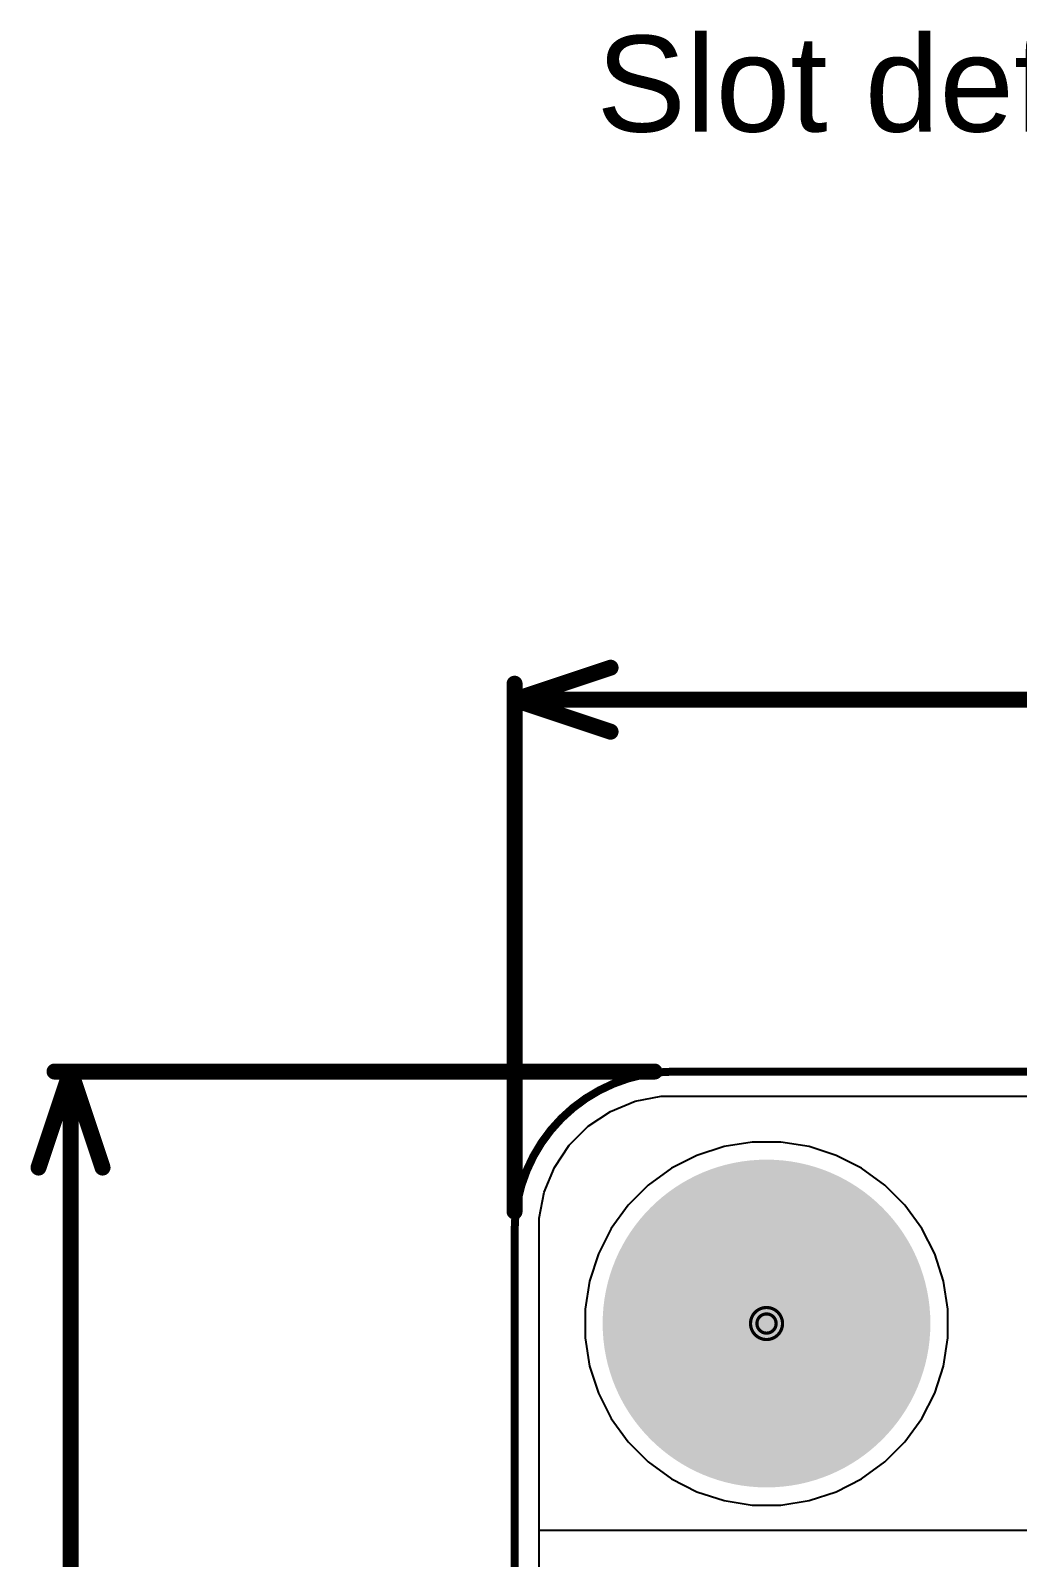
# Model space of a CAD drawing. Header units: inches. Extents: x -12 to 5357, y -8 to 5291.
# Drawn here: x -11.68 to 3.98, y 50.26 to 74.5 of the extents above; entities that cross this region are included whole.
import ezdxf

# ---------------------------------------------------------------- set-up
doc = ezdxf.new("R2010")
doc.units = ezdxf.units.IN
for name, color, linetype in [('Board Outline', 216, 'Continuous'), ('Bottom Layer', 5, 'Continuous'), ('Bottom Solder', 6, 'Continuous'), ('Dimension', 6, 'Continuous'), ('Drill Drawing', 1, 'Continuous'), ('Ground', 16, 'Continuous'), ('Multi-Layer', 9, 'Continuous'), ('Pad Holes', 156, 'Continuous'), ('Power', 76, 'Continuous'), ('Top Layer', 1, 'Continuous'), ('Top Solder', 216, 'Continuous')]:
    doc.layers.add(name, color=color, linetype=linetype)
doc.styles.add('Arial', font='', dxfattribs={"height": 0.2})
doc.styles.get('Arial').set_extended_font_data('Arial')

msp = doc.modelspace()

# ---------------------------------------------------------------- hatches: boundary and pattern name
at = {"layer": 'Bottom Layer'}
h = msp.add_hatch(color=5, dxfattribs=at)
edge = h.paths.add_edge_path()
edge.add_arc((4.064e-05, 53.97810895999999), 2.50000008, 0, 360)
at = {"layer": 'Bottom Solder'}
h = msp.add_hatch(color=6, dxfattribs=at)
edge = h.paths.add_edge_path()
edge.add_arc((4.064e-05, 53.97810895999999), 2.60160008, 0, 360)
at = {"layer": 'Ground'}
h = msp.add_hatch(color=16, dxfattribs=at)
edge = h.paths.add_edge_path()
edge.add_arc((4.064e-05, 53.97810895999999), 2.50000008, 0, 360)
at = {"layer": 'Multi-Layer'}
h = msp.add_hatch(color=9, dxfattribs=at)
edge = h.paths.add_edge_path()
edge.add_arc((4.064e-05, 53.97810895999999), 2.50000008, 0, 360)
at = {"layer": 'Pad Holes'}
h = msp.add_hatch(color=7, dxfattribs=at)
edge = h.paths.add_edge_path()
edge.add_arc((4.064e-05, 53.97810895999999), 1.54999944, 0, 360)
at = {"layer": 'Power'}
h = msp.add_hatch(color=76, dxfattribs=at)
edge = h.paths.add_edge_path()
edge.add_arc((4.064e-05, 53.97810895999999), 2.50000008, 0, 360)
at = {"layer": 'Top Layer'}
h = msp.add_hatch(color=1, dxfattribs=at)
edge = h.paths.add_edge_path()
edge.add_arc((4.064e-05, 53.97810895999999), 2.50000008, 0, 360)
at = {"layer": 'Top Solder'}
h = msp.add_hatch(color=216, dxfattribs=at)
edge = h.paths.add_edge_path()
edge.add_arc((4.064e-05, 53.97810895999999), 2.60160008, 0, 360)

# ---------------------------------------------------------------- linework, layer by layer
at = {"layer": 'Board Outline'}
for points in [[(-3.99988786, 55.43800952, 0.127, 0.127, -0.4142135623730951), (-1.45988786, 57.97800952, 0.127, 0.127, 0)], [(-1.45988786, 57.97800952, 0.127, 0.127, 0), (43.4601112, 57.97800952, 0.127, 0.127, 0)], [(-3.99988786, -1.4599158, 0.127, 0.127, 0), (-3.99988786, 55.43800952, 0.127, 0.127, 0)]]:
    msp.add_lwpolyline(points, format="xyseb", dxfattribs=at)
for points in [[(-1.49163786, 57.97800952, 0.0635, 0.0635, 1), (-1.42813786, 57.97800952, 0.0635, 0.0635, 1)], [(-1.49163786, 57.97800952, 0.0635, 0.0635, 1), (-1.42813786, 57.97800952, 0.0635, 0.0635, 1)], [(-4.03163786, 55.43800952, 0.0635, 0.0635, 1), (-3.96813786, 55.43800952, 0.0635, 0.0635, 1)], [(-4.03163786, 55.43800952, 0.0635, 0.0635, 1), (-3.96813786, 55.43800952, 0.0635, 0.0635, 1)]]:
    msp.add_lwpolyline(points, format="xyseb", close=True, dxfattribs=at)
at = {"layer": 'Bottom Layer'}
for p, q in [((-2.4790273, 57.34468337999999), (-2.08746598, 57.50687507999999)), ((-2.08746598, 57.50687507999999), (-1.67180006, 57.58955716)), ((-1.67180006, 57.58955716), (43.67202086, 57.58955716)), ((-2.83141928, 57.10922538), (-2.4790273, 57.34468337999999)), ((-3.13110626, 56.8095384), (-2.83141928, 57.10922538)), ((-3.36656426, 56.45714642), (-3.13110626, 56.8095384)), ((-0.6745960599999999, 56.78816938), (-1.10588044, 56.64803504)), ((-0.22670008, 56.85910903999999), (-0.6745960599999999, 56.78816938)), ((0.22678136, 56.85910903999999), (-0.22670008, 56.85910903999999)), ((0.67467734, 56.78816938), (0.22678136, 56.85910903999999)), ((1.10596172, 56.64803504), (0.67467734, 56.78816938)), ((-1.10588044, 56.64803504), (-1.50993094, 56.44216042)), ((1.51001222, 56.44216042), (1.10596172, 56.64803504)), ((-3.52875596, 56.0655851), (-3.36656426, 56.45714642)), ((-1.50993094, 56.44216042), (-1.87680346, 56.17561282)), ((1.87688474, 56.17561282), (1.51001222, 56.44216042)), ((-3.611435499999999, 55.64992425999999), (-3.52875596, 56.0655851)), ((-1.87680346, 56.17561282), (-2.19746322, 55.85495306)), ((2.1975445, 55.85495306), (1.87688474, 56.17561282)), ((-2.19746322, 55.85495306), (-2.46401082, 55.48808054)), ((2.4640921, 55.48808054), (2.1975445, 55.85495306)), ((-3.611435499999999, 55.43800952), (-3.611435499999999, 55.64992425999999)), ((-3.611435499999999, 30.66292318), (-3.611435499999999, 55.43800952)), ((-2.46401082, 55.48808054), (-2.66988544, 55.08403004)), ((2.66996672, 55.08403004), (2.4640921, 55.48808054)), ((-2.66988544, 55.08403004), (-2.81001978, 54.65274565999999)), ((2.81010106, 54.65274565999999), (2.66996672, 55.08403004)), ((-2.81001978, 54.65274565999999), (-2.88095944, 54.20484968)), ((2.88104072, 54.20484968), (2.81010106, 54.65274565999999)), ((-2.88095944, 54.20484968), (-2.88095944, 53.75136824000001)), ((2.88104072, 53.75136824000001), (2.88104072, 54.20484968)), ((-2.88095944, 53.75136824000001), (-2.81001978, 53.30347226)), ((2.81010106, 53.30347226), (2.88104072, 53.75136824000001)), ((-2.81001978, 53.30347226), (-2.66988544, 52.87218788)), ((2.66996672, 52.87218788), (2.81010106, 53.30347226)), ((-2.66988544, 52.87218788), (-2.46401082, 52.46813738)), ((2.4640921, 52.46813738), (2.66996672, 52.87218788)), ((-2.46401082, 52.46813738), (-2.19746322, 52.10126486)), ((2.1975445, 52.10126486), (2.4640921, 52.46813738)), ((-2.19746322, 52.10126486), (-1.87680346, 51.7806051)), ((1.87688474, 51.7806051), (2.1975445, 52.10126486)), ((-1.87680346, 51.7806051), (-1.50993094, 51.5140575)), ((1.51001222, 51.5140575), (1.87688474, 51.7806051)), ((-1.50993094, 51.5140575), (-1.10588044, 51.30818287999999)), ((1.10596172, 51.30818287999999), (1.51001222, 51.5140575)), ((-1.10588044, 51.30818287999999), (-0.6745960599999999, 51.16804854)), ((-0.6745960599999999, 51.16804854), (-0.22670008, 51.09710887999999)), ((0.22678136, 51.09710887999999), (0.67467734, 51.16804854)), ((0.67467734, 51.16804854), (1.10596172, 51.30818287999999)), ((-0.22670008, 51.09710887999999), (0.22678136, 51.09710887999999))]:
    msp.add_line(p, q, dxfattribs=at)
at = {"layer": 'Dimension'}
for points in [[(-3.99988786, 63.881, 0.254, 0.254, 0), (-2.47588786, 64.389, 0.254, 0.254, 0)], [(-3.99988786, 55.75550951999999, 0.254, 0.254, 0), (-3.99988786, 64.13499999999999, 0.254, 0.254, 0)], [(-3.99988786, 63.881, 0.254, 0.254, 0), (-2.47588786, 63.373, 0.254, 0.254, 0)], [(-3.99988786, 63.881, 0.254, 0.254, 0), (15.23591314, 63.881, 0.254, 0.254, 0)], [(-11.557, 56.45400952, 0.254, 0.254, 0), (-11.049, 57.97800952, 0.254, 0.254, 0)], [(-11.303, 57.97800952, 0.254, 0.254, 0), (-1.77738786, 57.97800952, 0.254, 0.254, 0)], [(-11.049, 57.97800952, 0.254, 0.254, 0), (-10.541, 56.45400952, 0.254, 0.254, 0)], [(-11.049, 33.21043904, 0.254, 0.254, 0), (-11.049, 57.97800952, 0.254, 0.254, 0)]]:
    msp.add_lwpolyline(points, format="xyseb", dxfattribs=at)
for points in [[(-2.53938786, 64.389, 0.127, 0.127, 1), (-2.41238786, 64.389, 0.127, 0.127, 1)], [(-4.06338786, 64.13499999999999, 0.127, 0.127, 1), (-3.93638786, 64.13499999999999, 0.127, 0.127, 1)], [(-4.06338786, 63.881, 0.127, 0.127, 1), (-3.93638786, 63.881, 0.127, 0.127, 1)], [(-4.06338786, 63.881, 0.127, 0.127, 1), (-3.93638786, 63.881, 0.127, 0.127, 1)], [(-4.06338786, 63.881, 0.127, 0.127, 1), (-3.93638786, 63.881, 0.127, 0.127, 1)], [(-2.53938786, 63.373, 0.127, 0.127, 1), (-2.41238786, 63.373, 0.127, 0.127, 1)], [(-11.3665, 57.97800952, 0.127, 0.127, 1), (-11.2395, 57.97800952, 0.127, 0.127, 1)], [(-11.1125, 57.97800952, 0.127, 0.127, 1), (-10.9855, 57.97800952, 0.127, 0.127, 1)], [(-11.1125, 57.97800952, 0.127, 0.127, 1), (-10.9855, 57.97800952, 0.127, 0.127, 1)], [(-11.1125, 57.97800952, 0.127, 0.127, 1), (-10.9855, 57.97800952, 0.127, 0.127, 1)], [(-1.84088786, 57.97800952, 0.127, 0.127, 1), (-1.71388786, 57.97800952, 0.127, 0.127, 1)], [(-11.6205, 56.45400952, 0.127, 0.127, 1), (-11.4935, 56.45400952, 0.127, 0.127, 1)], [(-10.6045, 56.45400952, 0.127, 0.127, 1), (-10.4775, 56.45400952, 0.127, 0.127, 1)], [(-4.06338786, 55.75550951999999, 0.127, 0.127, 1), (-3.93638786, 55.75550951999999, 0.127, 0.127, 1)]]:
    msp.add_lwpolyline(points, format="xyseb", close=True, dxfattribs=at)
at = {"layer": 'Drill Drawing'}
for points in [[(0.25404064, 53.97810895999999, 0.0508, 0.0508, 1), (-0.25395936, 53.97810895999999, 0.0508, 0.0508, 1)], [(0.15244064, 53.97810895999999, 0.0508, 0.0508, 1), (-0.15235936, 53.97810895999999, 0.0508, 0.0508, 1)], [(-0.26665936, 53.97810895999999, 0.0254, 0.0254, 1), (-0.24125936, 53.97810895999999, 0.0254, 0.0254, 1)], [(-0.16505936, 53.97810895999999, 0.0254, 0.0254, 1), (-0.13965936, 53.97810895999999, 0.0254, 0.0254, 1)], [(0.13974064, 53.97810895999999, 0.0254, 0.0254, 1), (0.16514064, 53.97810895999999, 0.0254, 0.0254, 1)], [(0.24134064, 53.97810895999999, 0.0254, 0.0254, 1), (0.26674064, 53.97810895999999, 0.0254, 0.0254, 1)]]:
    msp.add_lwpolyline(points, format="xyseb", close=True, dxfattribs=at)
at = {"layer": 'Ground'}
for p, q in [((-2.4790273, 57.34468337999999), (-2.08746598, 57.50687507999999)), ((-2.08746598, 57.50687507999999), (-1.67180006, 57.58955716)), ((-1.67180006, 57.58955716), (43.67202086, 57.58955716)), ((-2.83141928, 57.10922538), (-2.4790273, 57.34468337999999)), ((-3.13110626, 56.8095384), (-2.83141928, 57.10922538)), ((-3.36656426, 56.45714642), (-3.13110626, 56.8095384)), ((-0.6745960599999999, 56.78816938), (-1.10588044, 56.64803504)), ((-0.22670008, 56.85910903999999), (-0.6745960599999999, 56.78816938)), ((0.22678136, 56.85910903999999), (-0.22670008, 56.85910903999999)), ((0.67467734, 56.78816938), (0.22678136, 56.85910903999999)), ((1.10596172, 56.64803504), (0.67467734, 56.78816938)), ((-1.10588044, 56.64803504), (-1.50993094, 56.44216042)), ((1.51001222, 56.44216042), (1.10596172, 56.64803504)), ((-3.52875596, 56.0655851), (-3.36656426, 56.45714642)), ((-1.50993094, 56.44216042), (-1.87680346, 56.17561282)), ((1.87688474, 56.17561282), (1.51001222, 56.44216042)), ((-3.611435499999999, 55.64992425999999), (-3.52875596, 56.0655851)), ((-1.87680346, 56.17561282), (-2.19746322, 55.85495306)), ((2.1975445, 55.85495306), (1.87688474, 56.17561282)), ((-2.19746322, 55.85495306), (-2.46401082, 55.48808054)), ((2.4640921, 55.48808054), (2.1975445, 55.85495306)), ((-3.611435499999999, 55.43800952), (-3.611435499999999, 55.64992425999999)), ((-3.611435499999999, 30.66292318), (-3.611435499999999, 55.43800952)), ((-2.46401082, 55.48808054), (-2.66988544, 55.08403004)), ((2.66996672, 55.08403004), (2.4640921, 55.48808054)), ((-2.66988544, 55.08403004), (-2.81001978, 54.65274565999999)), ((2.81010106, 54.65274565999999), (2.66996672, 55.08403004)), ((-2.81001978, 54.65274565999999), (-2.88095944, 54.20484968)), ((2.88104072, 54.20484968), (2.81010106, 54.65274565999999)), ((-2.88095944, 54.20484968), (-2.88095944, 53.75136824000001)), ((2.88104072, 53.75136824000001), (2.88104072, 54.20484968)), ((-2.88095944, 53.75136824000001), (-2.81001978, 53.30347226)), ((2.81010106, 53.30347226), (2.88104072, 53.75136824000001)), ((-2.81001978, 53.30347226), (-2.66988544, 52.87218788)), ((2.66996672, 52.87218788), (2.81010106, 53.30347226)), ((-2.66988544, 52.87218788), (-2.46401082, 52.46813738)), ((2.4640921, 52.46813738), (2.66996672, 52.87218788)), ((-2.46401082, 52.46813738), (-2.19746322, 52.10126486)), ((2.1975445, 52.10126486), (2.4640921, 52.46813738)), ((-2.19746322, 52.10126486), (-1.87680346, 51.7806051)), ((1.87688474, 51.7806051), (2.1975445, 52.10126486)), ((-1.87680346, 51.7806051), (-1.50993094, 51.5140575)), ((1.51001222, 51.5140575), (1.87688474, 51.7806051)), ((-1.50993094, 51.5140575), (-1.10588044, 51.30818287999999)), ((1.10596172, 51.30818287999999), (1.51001222, 51.5140575)), ((-1.10588044, 51.30818287999999), (-0.6745960599999999, 51.16804854)), ((-0.6745960599999999, 51.16804854), (-0.22670008, 51.09710887999999)), ((0.22678136, 51.09710887999999), (0.67467734, 51.16804854)), ((0.67467734, 51.16804854), (1.10596172, 51.30818287999999)), ((-0.22670008, 51.09710887999999), (0.22678136, 51.09710887999999))]:
    msp.add_line(p, q, dxfattribs=at)
at = {"layer": 'Power'}
for p, q in [((-2.4790273, 57.34468337999999), (-2.08746598, 57.50687507999999)), ((-2.08746598, 57.50687507999999), (-1.67180006, 57.58955716)), ((-1.67180006, 57.58955716), (31.13932812, 57.58955716)), ((-2.83141928, 57.10922538), (-2.4790273, 57.34468337999999)), ((-3.13110626, 56.8095384), (-2.83141928, 57.10922538)), ((-3.36656426, 56.45714642), (-3.13110626, 56.8095384)), ((-0.6745960599999999, 56.78816938), (-1.10588044, 56.64803504)), ((-0.22670008, 56.85910903999999), (-0.6745960599999999, 56.78816938)), ((0.22678136, 56.85910903999999), (-0.22670008, 56.85910903999999)), ((0.67467734, 56.78816938), (0.22678136, 56.85910903999999)), ((1.10596172, 56.64803504), (0.67467734, 56.78816938)), ((-1.10588044, 56.64803504), (-1.50993094, 56.44216042)), ((1.51001222, 56.44216042), (1.10596172, 56.64803504)), ((-3.52875596, 56.0655851), (-3.36656426, 56.45714642)), ((-1.50993094, 56.44216042), (-1.87680346, 56.17561282)), ((1.87688474, 56.17561282), (1.51001222, 56.44216042)), ((-3.611435499999999, 55.64992425999999), (-3.52875596, 56.0655851)), ((-1.87680346, 56.17561282), (-2.19746322, 55.85495306)), ((2.1975445, 55.85495306), (1.87688474, 56.17561282)), ((-2.19746322, 55.85495306), (-2.46401082, 55.48808054)), ((2.4640921, 55.48808054), (2.1975445, 55.85495306)), ((-3.611435499999999, 55.43800952), (-3.611435499999999, 55.64992425999999)), ((-3.611435499999999, 50.69021866), (-3.611435499999999, 55.43800952)), ((-2.46401082, 55.48808054), (-2.66988544, 55.08403004)), ((2.66996672, 55.08403004), (2.4640921, 55.48808054)), ((-2.66988544, 55.08403004), (-2.81001978, 54.65274565999999)), ((2.81010106, 54.65274565999999), (2.66996672, 55.08403004)), ((-2.81001978, 54.65274565999999), (-2.88095944, 54.20484968)), ((2.88104072, 54.20484968), (2.81010106, 54.65274565999999)), ((-2.88095944, 54.20484968), (-2.88095944, 53.75136824000001)), ((2.88104072, 53.75136824000001), (2.88104072, 54.20484968)), ((-2.88095944, 53.75136824000001), (-2.81001978, 53.30347226)), ((2.81010106, 53.30347226), (2.88104072, 53.75136824000001)), ((-2.81001978, 53.30347226), (-2.66988544, 52.87218788)), ((2.66996672, 52.87218788), (2.81010106, 53.30347226)), ((-2.66988544, 52.87218788), (-2.46401082, 52.46813738)), ((2.4640921, 52.46813738), (2.66996672, 52.87218788)), ((-2.46401082, 52.46813738), (-2.19746322, 52.10126486)), ((2.1975445, 52.10126486), (2.4640921, 52.46813738)), ((-2.19746322, 52.10126486), (-1.87680346, 51.7806051)), ((1.87688474, 51.7806051), (2.1975445, 52.10126486)), ((-1.87680346, 51.7806051), (-1.50993094, 51.5140575)), ((1.51001222, 51.5140575), (1.87688474, 51.7806051)), ((-1.50993094, 51.5140575), (-1.10588044, 51.30818287999999)), ((1.10596172, 51.30818287999999), (1.51001222, 51.5140575)), ((-1.10588044, 51.30818287999999), (-0.6745960599999999, 51.16804854)), ((-0.6745960599999999, 51.16804854), (-0.22670008, 51.09710887999999)), ((0.22678136, 51.09710887999999), (0.67467734, 51.16804854)), ((0.67467734, 51.16804854), (1.10596172, 51.30818287999999)), ((-0.22670008, 51.09710887999999), (0.22678136, 51.09710887999999)), ((10.14286516, 50.69021866), (-3.611435499999999, 50.69021866))]:
    msp.add_line(p, q, dxfattribs=at)
at = {"layer": 'Top Layer'}
for p, q in [((-2.4790273, 57.34468337999999), (-2.08746598, 57.50687507999999)), ((-2.08746598, 57.50687507999999), (-1.67180006, 57.58955716)), ((-1.67180006, 57.58955716), (43.67202086, 57.58955716)), ((-2.83141928, 57.10922538), (-2.4790273, 57.34468337999999)), ((-3.13110626, 56.8095384), (-2.83141928, 57.10922538)), ((-3.36656426, 56.45714642), (-3.13110626, 56.8095384)), ((-0.6745960599999999, 56.78816938), (-1.10588044, 56.64803504)), ((-0.22670008, 56.85910903999999), (-0.6745960599999999, 56.78816938)), ((0.22678136, 56.85910903999999), (-0.22670008, 56.85910903999999)), ((0.67467734, 56.78816938), (0.22678136, 56.85910903999999)), ((1.10596172, 56.64803504), (0.67467734, 56.78816938)), ((-1.10588044, 56.64803504), (-1.50993094, 56.44216042)), ((1.51001222, 56.44216042), (1.10596172, 56.64803504)), ((-3.52875596, 56.0655851), (-3.36656426, 56.45714642)), ((-1.50993094, 56.44216042), (-1.87680346, 56.17561282)), ((1.87688474, 56.17561282), (1.51001222, 56.44216042)), ((-3.611435499999999, 55.64992425999999), (-3.52875596, 56.0655851)), ((-1.87680346, 56.17561282), (-2.19746322, 55.85495306)), ((2.1975445, 55.85495306), (1.87688474, 56.17561282)), ((-2.19746322, 55.85495306), (-2.46401082, 55.48808054)), ((2.4640921, 55.48808054), (2.1975445, 55.85495306)), ((-3.611435499999999, 55.43800952), (-3.611435499999999, 55.64992425999999)), ((-3.611435499999999, 50.20563491999999), (-3.611435499999999, 55.43800952)), ((-2.46401082, 55.48808054), (-2.66988544, 55.08403004)), ((2.66996672, 55.08403004), (2.4640921, 55.48808054)), ((-2.66988544, 55.08403004), (-2.81001978, 54.65274565999999)), ((2.81010106, 54.65274565999999), (2.66996672, 55.08403004)), ((-2.81001978, 54.65274565999999), (-2.88095944, 54.20484968)), ((2.88104072, 54.20484968), (2.81010106, 54.65274565999999)), ((-2.88095944, 54.20484968), (-2.88095944, 53.75136824000001)), ((2.88104072, 53.75136824000001), (2.88104072, 54.20484968)), ((-2.88095944, 53.75136824000001), (-2.81001978, 53.30347226)), ((2.81010106, 53.30347226), (2.88104072, 53.75136824000001)), ((-2.81001978, 53.30347226), (-2.66988544, 52.87218788)), ((2.66996672, 52.87218788), (2.81010106, 53.30347226)), ((-2.66988544, 52.87218788), (-2.46401082, 52.46813738)), ((2.4640921, 52.46813738), (2.66996672, 52.87218788)), ((-2.46401082, 52.46813738), (-2.19746322, 52.10126486)), ((2.1975445, 52.10126486), (2.4640921, 52.46813738)), ((-2.19746322, 52.10126486), (-1.87680346, 51.7806051)), ((1.87688474, 51.7806051), (2.1975445, 52.10126486)), ((-1.87680346, 51.7806051), (-1.50993094, 51.5140575)), ((1.51001222, 51.5140575), (1.87688474, 51.7806051)), ((-1.50993094, 51.5140575), (-1.10588044, 51.30818287999999)), ((1.10596172, 51.30818287999999), (1.51001222, 51.5140575)), ((-1.10588044, 51.30818287999999), (-0.6745960599999999, 51.16804854)), ((-0.6745960599999999, 51.16804854), (-0.22670008, 51.09710887999999)), ((0.22678136, 51.09710887999999), (0.67467734, 51.16804854)), ((0.67467734, 51.16804854), (1.10596172, 51.30818287999999)), ((-0.22670008, 51.09710887999999), (0.22678136, 51.09710887999999))]:
    msp.add_line(p, q, dxfattribs=at)

# ---------------------------------------------------------------- texts
at = {"layer": 'Drill Drawing', "style": 'Arial'}
msp.add_text('Slot definitions :', height=1.524, dxfattribs=at).set_placement((-2.69899638, 72.89865786))

doc.saveas('drawing.dxf')
